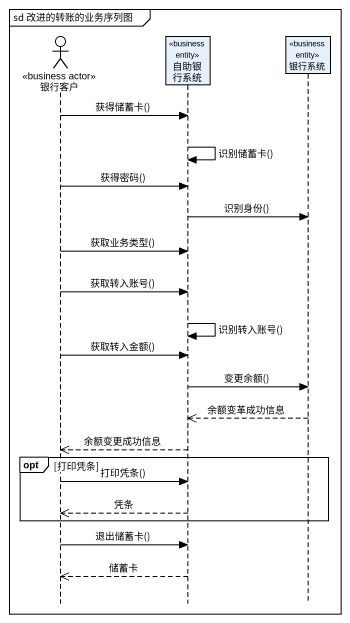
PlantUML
@startuml
mainframe sd 改进的转账的业务序列图
hide footbox
actor 银行客户 <<business actor>>
participant 自助银行系统 <<business entity>>
participant 银行系统 <<business entity>>

银行客户 -> 自助银行系统 : 获得储蓄卡()
自助银行系统 -> 自助银行系统 : 识别储蓄卡()
银行客户 -> 自助银行系统 : 获得密码()
自助银行系统 -> 银行系统 : 识别身份()
银行客户 -> 自助银行系统 : 获取业务类型()
银行客户 -> 自助银行系统 : 获取转入账号()
自助银行系统 -> 自助银行系统 : 识别转入账号()
银行客户 -> 自助银行系统 : 获取转入金额()
自助银行系统 -> 银行系统 : 变更余额()
银行系统 -->> 自助银行系统 : 余额变革成功信息
自助银行系统 -->> 银行客户 : 余额变更成功信息
opt 打印凭条
  银行客户 -> 自助银行系统 : 打印凭条()
  自助银行系统 -->> 银行客户 : 凭条
end
银行客户 -> 自助银行系统 : 退出储蓄卡()
自助银行系统 -->> 银行客户 : 储蓄卡
@enduml
